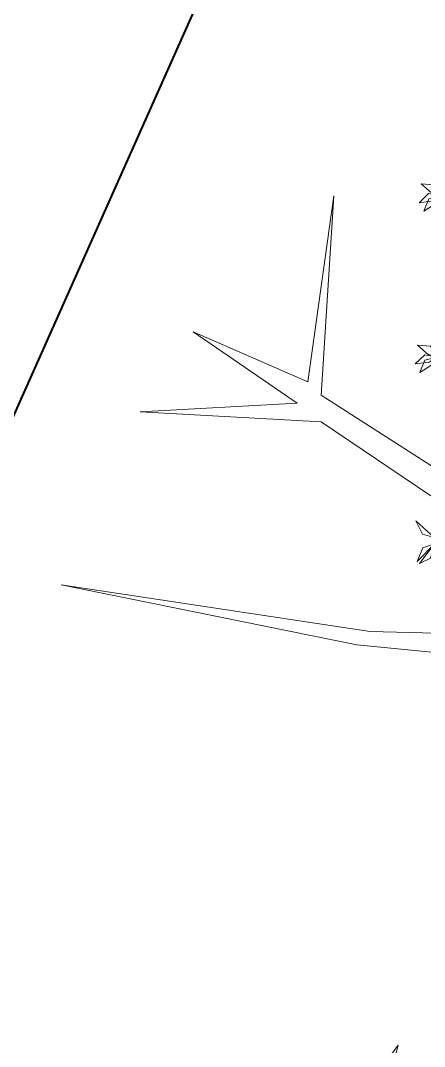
# Model space of a CAD drawing. Header units: inches. Extents: x -422522 to 22891, y -2973 to 414515.
# Drawn here: x 11940.1 to 12037.9, y 11495.4 to 11744.3 of the extents above; entities that cross this region are included whole.
import ezdxf

# ---------------------------------------------------------------- set-up
doc = ezdxf.new("R2010")
doc.units = ezdxf.units.IN
doc.header["$MEASUREMENT"] = 0
doc.layers.get('0').update_dxf_attribs({"lineweight": 40})
doc.layers.add('ARREDAMENTO', color=8, linetype='Continuous', lineweight=13)

msp = doc.modelspace()

# ---------------------------------------------------------------- linework, layer by layer
msp.add_lwpolyline([(11228.46535, 10053.99672), (13055.55626, 9240.52344), (13869.02955, 11067.61435), (12041.93863, 11881.08764)], close=True)
at = {"layer": 'ARREDAMENTO', "lineweight": 0}
for points in [[(12037.14802, 11704.62614), (12039.75915, 11702.43538), (12041.97421, 11701.79185), (12040.32165, 11704.39627), (12037.14802, 11704.62614)], [(12036.63453, 11700.09572), (12040.00977, 11700.57026), (12041.97017, 11701.78577), (12038.92893, 11702.30038), (12036.63453, 11700.09572)], [(12037.78339, 11698.0679), (12040.67381, 11699.87425), (12041.97033, 11701.78204), (12038.98271, 11701.01517), (12037.78339, 11698.0679)], [(12036.21053, 11665.49401), (12038.82166, 11663.30324), (12041.03673, 11662.65972), (12039.38417, 11665.26414), (12036.21053, 11665.49401)], [(12035.69705, 11660.96359), (12039.07229, 11661.43813), (12041.03269, 11662.65364), (12037.99145, 11663.16824), (12035.69705, 11660.96359)], [(12036.8459, 11658.93577), (12039.73632, 11660.74212), (12041.03284, 11662.64991), (12038.04522, 11661.88304), (12036.8459, 11658.93577)], [(12040.29276, 11618.89502), (12037.4402, 11619.70176), (12035.84065, 11622.91413), (12040.29276, 11618.89502)], [(12040.34512, 11617.32803), (12037.55278, 11616.33266), (12036.17125, 11613.02067), (12040.34512, 11617.32803)], [(12036.71431, 11612.55396), (12039.36813, 11613.87501), (12040.34512, 11617.32803), (12036.71431, 11612.55396)], [(12030.0507, 11489.95952), (12029.46576, 11492.86568), (12031.59317, 11495.75567), (12030.0507, 11489.95952)]]:
    msp.add_lwpolyline(points, dxfattribs=at)
at = {"layer": 'ARREDAMENTO', "linetype": 'Continuous', "lineweight": 0}
for points in [[(12067.85653, 11618.16105), (12012.91582, 11653.41346), (12015.95492, 11701.78392), (12009.67967, 11656.62497), (11981.90787, 11668.76935), (12007.12031, 11651.45688), (11969.08642, 11649.37666), (12012.94046, 11646.96571), (12039.44489, 11629.01341)], [(12069.23474, 11594.95411), (12024.74086, 11596.07303), (11949.90351, 11607.39212), (12021.52934, 11592.83679), (12066.03553, 11588.494)]]:
    msp.add_lwpolyline(points, dxfattribs=at)

doc.saveas('drawing.dxf')
